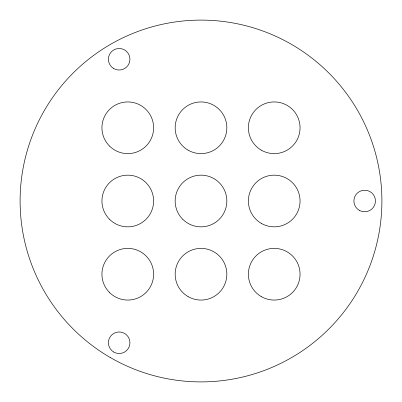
<?xml version="1.0" encoding="UTF-8"?>
<svg xmlns="http://www.w3.org/2000/svg" width="402" height="402" viewBox="0 0 402 402"><rect width="100%" height="100%" fill="white"/><g stroke="black" fill="none" stroke-linecap="round" stroke-linejoin="round"><path stroke-width="0.6" d="M261.3 150.157A25.844 25.844 0 0 0 300.063 127.781A25.844 25.844 0 0 0 261.3 105.399A25.844 25.844 0 0 0 261.3 150.157M109.505 292.495A25.844 25.844 0 0 0 152.74 280.908A25.844 25.844 0 0 0 121.092 249.26A25.844 25.844 0 0 0 109.505 292.495M182.724 219.276A25.844 25.844 0 0 0 225.964 207.688A25.844 25.844 0 0 0 194.312 176.036A25.844 25.844 0 0 0 182.724 219.276M109.505 219.276A25.844 25.844 0 0 0 152.74 207.688A25.844 25.844 0 0 0 121.092 176.036A25.844 25.844 0 0 0 109.505 219.276M110.55 357.664A180.9 180.9 0 0 0 381.9 201A180.9 180.9 0 0 0 110.55 44.336A180.9 180.9 0 0 0 110.55 357.664M109.505 146.052A25.844 25.844 0 0 0 152.74 134.469A25.844 25.844 0 0 0 121.092 102.817A25.844 25.844 0 0 0 109.505 146.052M188.081 150.157A25.844 25.844 0 0 0 226.844 127.781A25.844 25.844 0 0 0 188.081 105.399A25.844 25.844 0 0 0 188.081 150.157M261.3 223.381A25.844 25.844 0 0 0 300.063 201A25.844 25.844 0 0 0 261.3 178.619A25.844 25.844 0 0 0 261.3 223.381M261.3 296.601A25.844 25.844 0 0 0 300.063 274.219A25.844 25.844 0 0 0 261.3 251.843A25.844 25.844 0 0 0 261.3 296.601M188.081 296.601A25.844 25.844 0 0 0 226.844 274.219A25.844 25.844 0 0 0 188.081 251.843A25.844 25.844 0 0 0 188.081 296.601M359.287 210.326A10.769 10.769 0 0 0 375.438 201A10.769 10.769 0 0 0 359.287 191.674A10.769 10.769 0 0 0 359.287 210.326M113.781 352.067A10.769 10.769 0 0 0 129.931 342.745A10.769 10.769 0 0 0 113.781 333.419A10.769 10.769 0 0 0 113.781 352.067M113.781 68.581A10.769 10.769 0 0 0 129.931 59.255A10.769 10.769 0 0 0 113.781 49.933A10.769 10.769 0 0 0 113.781 68.581"/></g></svg>
